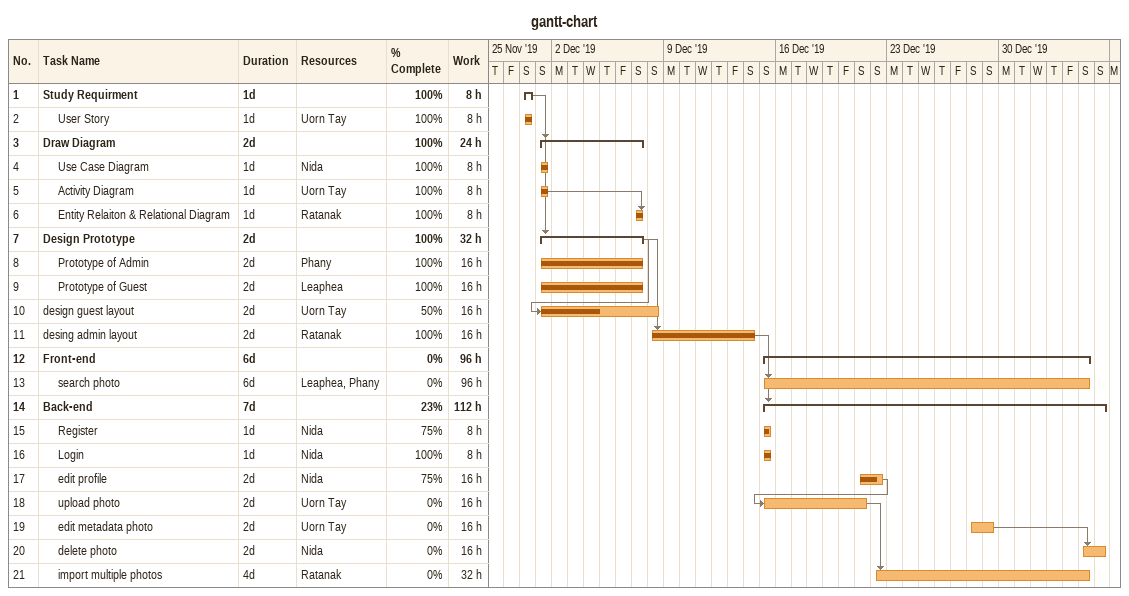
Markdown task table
gantt-chart

| ID | Level | Task | Duration | Start | Finish | Predecessors | Resources | % complete | Work (h) |
|---|---|---|---|---|---|---|---|---|---|
| 1 | 1 | **Study Requirment** | 1d | 2019-11-30 | 2019-11-30 |  |  | 100 | 8 |
| 2 | 2 | User Story | 1d | 2019-11-30 | 2019-11-30 |  | Uorn Tay | 100 | 8 |
| 3 | 1 | **Draw Diagram** | 2d | 2019-12-01 | 2019-12-07 | 1 |  | 100 | 24 |
| 4 | 2 | Use Case Diagram | 1d | 2019-12-01 | 2019-12-01 |  | Nida | 100 | 8 |
| 5 | 2 | Activity Diagram | 1d | 2019-12-01 | 2019-12-01 |  | Uorn Tay | 100 | 8 |
| 6 | 2 | Entity Relaiton & Relational Diagram | 1d | 2019-12-07 | 2019-12-07 | 5 | Ratanak | 100 | 8 |
| 7 | 1 | **Design Prototype** | 2d | 2019-12-01 | 2019-12-07 | 1 |  | 100 | 32 |
| 8 | 2 | Prototype of Admin | 2d | 2019-12-01 | 2019-12-07 |  | Phany | 100 | 16 |
| 9 | 2 | Prototype of Guest | 2d | 2019-12-01 | 2019-12-07 |  | Leaphea | 100 | 16 |
| 10 | 1 | design guest layout | 2d | 2019-12-01 | 2019-12-08 | 7 | Uorn Tay | 50 | 16 |
| 11 | 1 | desing admin layout | 2d | 2019-12-08 | 2019-12-14 | 7 | Ratanak | 100 | 16 |
| 12 | 1 | **Front-end** | 6d | 2019-12-15 | 2020-01-04 |  |  | 0 | 96 |
| 13 | 2 | search photo | 6d | 2019-12-15 | 2020-01-04 | 11 | Leaphea, Phany | 0 | 96 |
| 14 | 1 | **Back-end** | 7d | 2019-12-15 | 2020-01-05 | 11 |  | 23 | 112 |
| 15 | 2 | Register | 1d | 2019-12-15 | 2019-12-15 |  | Nida | 75 | 8 |
| 16 | 2 | Login | 1d | 2019-12-15 | 2019-12-15 |  | Nida | 100 | 8 |
| 17 | 2 | edit profile | 2d | 2019-12-21 | 2019-12-22 |  | Nida | 75 | 16 |
| 18 | 2 | upload photo | 2d | 2019-12-15 | 2019-12-21 | 17 | Uorn Tay | 0 | 16 |
| 19 | 2 | edit metadata photo | 2d | 2019-12-28 | 2019-12-29 |  | Uorn Tay | 0 | 16 |
| 20 | 2 | delete photo | 2d | 2020-01-04 | 2020-01-05 | 19 | Nida | 0 | 16 |
| 21 | 2 | import multiple photos | 4d | 2019-12-22 | 2020-01-04 | 18 | Ratanak | 0 | 32 |
